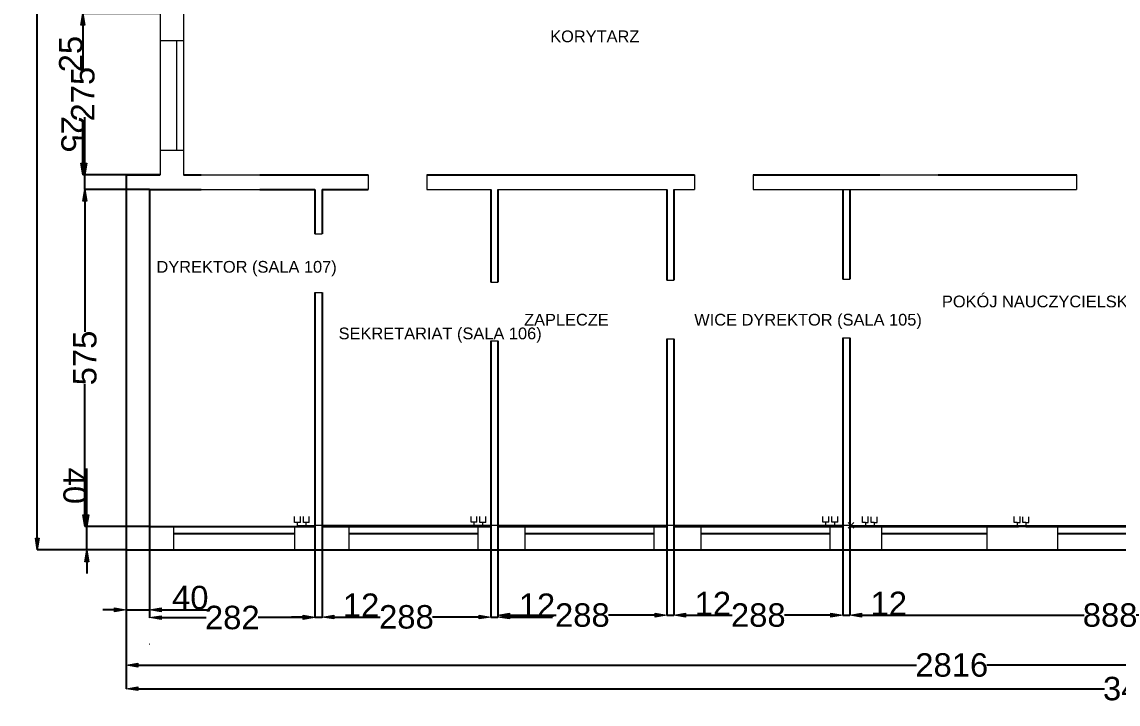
# Model space of a CAD drawing. Header units: inches. Extents: x -201 to 3621, y -2401 to 238.
# Drawn here: x -201 to 1669, y -2401 to -1237 of the extents above; entities that cross this region are included whole.
import ezdxf
from ezdxf.enums import TextEntityAlignment as Align

# ---------------------------------------------------------------- set-up
doc = ezdxf.new("R2010")
doc.units = ezdxf.units.IN
doc.header["$MEASUREMENT"] = 0
doc.layers.get('0').update_dxf_attribs({"lineweight": 0})
doc.layers.get('Defpoints').update_dxf_attribs({"lineweight": 0})
for name, color, linetype, lineweight in [('Gniazda', 6, 'Continuous', 0), ('Gniazda - zarz.', 7, 'Continuous', 0), ('Gniazda ucz.', 3, 'Continuous', 0), ('Kabel', 2, 'Continuous', 0), ('nazwy', 5, 'Continuous', 30), ('Przewiercenia', 42, 'Continuous', 0), ('Przewiert', 1, 'Continuous', 0), ('wymiarowanie', 252, 'Continuous', 15), ('ściany', 7, 'Continuous', 35)]:
    doc.layers.add(name, color=color, linetype=linetype, lineweight=lineweight)
doc.styles.get("Standard").update_dxf_attribs({"font": 'arial.ttf', "height": 8})
doc.dimstyles.get("Standard").update_dxf_attribs({"dimtxt": 40, "dimasz": 20, "dimexe": 0.2, "dimexo": 0.05, "dimgap": 0.09, "dimtad": 0, "dimdec": 0, "dimzin": 0, "dimdsep": 46, "dimtxsty": 'Standard', "dimblk": 'VDDIM_DEFAULT', "dimcen": 0.09, "dimclre": 256, "dimclrt": 256, "dimadec": 0, "dimazin": 0, "dimtfac": 1, "dimtdec": 4, "dimtix": 1, "dimtmove": 0, "dimatfit": 3, "dimfxl": 0, "dimtolj": 1, "dimtzin": 0, "dimarcsym": 0})

# ---------------------------------------------------------------- blocks, each defined once
blk = doc.blocks.new('VDDIM_DEFAULT')
at = {"linetype": 'Continuous'}
blk.add_hatch(color=0, dxfattribs=at).paths.add_polyline_path([(0, 0), (-1, -0.1665), (-1, 0.1665)], flags=0)
at = {"color": 0, "linetype": 'Continuous'}
blk.add_lwpolyline([(0, 0), (-1, -0.1665), (-1, 0.1665), (0, 0)], dxfattribs=at)
blk = doc.blocks.new('*D50')
at = {"layer": 'Defpoints', "color": 0}
for p in [(-89.9, -2098), (17, -2098), (-23, -2138)]:
    blk.add_point(p, dxfattribs=at)
at = {"layer": 'wymiarowanie', "color": 0, "lineweight": -2}
for p, q in [((-89.9, -2078), (-89.9, -1999.1)), ((-89.9, -2138), (-89.9, -2098)), ((-89.9, -2158), (-89.9, -2178))]:
    blk.add_line(p, q, dxfattribs=at)
at = {"layer": 'wymiarowanie', "lineweight": -2}
for p, q in [((17, -2098), (-90.1, -2098)), ((-23.1, -2138), (-90.1, -2138))]:
    blk.add_line(p, q, dxfattribs=at)
at = {"layer": 'wymiarowanie', "color": 0, "lineweight": -2, "xscale": 20, "yscale": 20, "zscale": 20}
for p, rotation in [((-89.9, -2098), 270), ((-89.9, -2138), 90)]:
    blk.add_blockref('VDDIM_DEFAULT', p, dxfattribs=dict(at, rotation=rotation))
at = {"layer": 'wymiarowanie', "insert": (-110.4, -2028.6), "char_height": 40, "attachment_point": 5, "rotation": 270}
blk.add_mtext('\\A1;40', dxfattribs=at)
blk = doc.blocks.new('*D51')
at = {"layer": 'Defpoints', "color": 0}
for p in [(-93.3, -1523), (17, -1523), (17, -2098)]:
    blk.add_point(p, dxfattribs=at)
at = {"layer": 'wymiarowanie', "lineweight": -2}
for p, q in [((16.9, -1523), (-93.5, -1523)), ((16.9, -2098), (-93.5, -2098))]:
    blk.add_line(p, q, dxfattribs=at)
at = {"layer": 'wymiarowanie', "color": 0, "lineweight": -2}
for p, q in [((-93.3, -1543), (-93.3, -1766.1)), ((-93.3, -2078), (-93.3, -1854.9))]:
    blk.add_line(p, q, dxfattribs=at)
at = {"layer": 'wymiarowanie', "color": 0, "lineweight": -2, "xscale": 20, "yscale": 20, "zscale": 20}
for p, rotation in [((-93.3, -1523), 89.9999999999999), ((-93.3, -2098), 269.9999999999999)]:
    blk.add_blockref('VDDIM_DEFAULT', p, dxfattribs=dict(at, rotation=rotation))
at = {"layer": 'wymiarowanie', "insert": (-93.3, -1810.5), "char_height": 40, "attachment_point": 5, "rotation": 90}
blk.add_mtext('\\A1;575', dxfattribs=at)
blk = doc.blocks.new('*D52')
at = {"layer": 'Defpoints', "color": 0}
for p in [(-93.3, -1498), (-23, -1498), (17, -1523)]:
    blk.add_point(p, dxfattribs=at)
at = {"layer": 'wymiarowanie', "color": 0, "lineweight": -2}
for p, q in [((-93.3, -1478), (-93.3, -1399.6)), ((-93.3, -1523), (-93.3, -1498)), ((-93.3, -1543), (-93.3, -1563))]:
    blk.add_line(p, q, dxfattribs=at)
at = {"layer": 'wymiarowanie', "lineweight": -2}
for p, q in [((-23.1, -1498), (-93.5, -1498)), ((16.9, -1523), (-93.5, -1523))]:
    blk.add_line(p, q, dxfattribs=at)
at = {"layer": 'wymiarowanie', "color": 0, "lineweight": -2, "xscale": 20, "yscale": 20, "zscale": 20}
for p, rotation in [((-93.3, -1498), 270), ((-93.3, -1523), 90)]:
    blk.add_blockref('VDDIM_DEFAULT', p, dxfattribs=dict(at, rotation=rotation))
at = {"layer": 'wymiarowanie', "insert": (-113.8, -1428.8), "char_height": 40, "attachment_point": 5, "rotation": 270}
blk.add_mtext('\\A1;25', dxfattribs=at)
blk = doc.blocks.new('*D53')
at = {"layer": 'Defpoints', "color": 0}
for p in [(-96.7, -1223), (35, -1223), (35, -1498)]:
    blk.add_point(p, dxfattribs=at)
at = {"layer": 'wymiarowanie', "lineweight": -2}
for p, q in [((35, -1223), (-96.9, -1223)), ((35, -1498), (-96.9, -1498))]:
    blk.add_line(p, q, dxfattribs=at)
at = {"layer": 'wymiarowanie', "color": 0, "lineweight": -2}
for p, q in [((-96.7, -1243), (-96.7, -1315.8)), ((-96.7, -1478), (-96.7, -1405.2))]:
    blk.add_line(p, q, dxfattribs=at)
at = {"layer": 'wymiarowanie', "color": 0, "lineweight": -2, "xscale": 20, "yscale": 20, "zscale": 20}
for p, rotation in [((-96.7, -1223), 89.9999999999999), ((-96.7, -1498), 269.9999999999999)]:
    blk.add_blockref('VDDIM_DEFAULT', p, dxfattribs=dict(at, rotation=rotation))
at = {"layer": 'wymiarowanie', "insert": (-96.7, -1360.5), "char_height": 40, "attachment_point": 5, "rotation": 90}
blk.add_mtext('\\A1;275', dxfattribs=at)
blk = doc.blocks.new('*D54')
at = {"layer": 'Defpoints', "color": 0}
for p in [(17, -1198), (-96.6, -1223), (-23, -1223)]:
    blk.add_point(p, dxfattribs=at)
at = {"layer": 'wymiarowanie', "color": 0, "lineweight": -2}
for p, q in [((-96.6, -1178), (-96.6, -1158)), ((-96.6, -1198), (-96.6, -1223)), ((-96.6, -1243), (-96.6, -1321.4))]:
    blk.add_line(p, q, dxfattribs=at)
at = {"layer": 'wymiarowanie', "lineweight": -2}
for p, q in [((17, -1198), (-96.8, -1198)), ((-23.1, -1223), (-96.8, -1223))]:
    blk.add_line(p, q, dxfattribs=at)
at = {"layer": 'wymiarowanie', "color": 0, "lineweight": -2, "xscale": 20, "yscale": 20, "zscale": 20}
for p, rotation in [((-96.6, -1198), 269.9999999999998), ((-96.6, -1223), 89.9999999999998)]:
    blk.add_blockref('VDDIM_DEFAULT', p, dxfattribs=dict(at, rotation=rotation))
at = {"layer": 'wymiarowanie', "insert": (-117.2, -1292.2), "char_height": 40, "attachment_point": 5, "rotation": 90}
blk.add_mtext('\\A1;25', dxfattribs=at)
blk = doc.blocks.new('*D59')
at = {"layer": 'Defpoints', "color": 0}
for p in [(-174.5, 18), (-23, 18), (-23.1, -2138)]:
    blk.add_point(p, dxfattribs=at)
at = {"layer": 'wymiarowanie', "lineweight": -2}
for p, q in [((-23.1, 18), (-174.7, 18)), ((-23.1, -2138), (-174.7, -2138))]:
    blk.add_line(p, q, dxfattribs=at)
at = {"layer": 'wymiarowanie', "color": 0, "lineweight": -2}
for p, q in [((-174.5, -2), (-174.5, -999.9)), ((-174.5, -2118), (-174.5, -1120.1))]:
    blk.add_line(p, q, dxfattribs=at)
at = {"layer": 'wymiarowanie', "color": 0, "lineweight": -2, "xscale": 20, "yscale": 20, "zscale": 20}
for p, rotation in [((-174.5, 18), 89.99999999999991), ((-174.5, -2138), 269.9999999999999)]:
    blk.add_blockref('VDDIM_DEFAULT', p, dxfattribs=dict(at, rotation=rotation))
at = {"layer": 'wymiarowanie', "insert": (-174.5, -1060), "char_height": 40, "attachment_point": 5, "rotation": 90}
blk.add_mtext('\\A1;2156', dxfattribs=at)
blk = doc.blocks.new('*D60')
at = {"layer": 'Defpoints', "color": 0}
for p in [(17, -2098), (-23, -2138), (17, -2239.9)]:
    blk.add_point(p, dxfattribs=at)
at = {"layer": 'wymiarowanie', "lineweight": -2}
for p, q in [((17, -2098.1), (17, -2240.1)), ((-23, -2138.1), (-23, -2240.1))]:
    blk.add_line(p, q, dxfattribs=at)
at = {"layer": 'wymiarowanie', "color": 0, "lineweight": -2}
for p, q in [((-43, -2239.9), (-63, -2239.9)), ((-23, -2239.9), (17, -2239.9)), ((37, -2239.9), (115.9, -2239.9))]:
    blk.add_line(p, q, dxfattribs=at)
at = {"layer": 'wymiarowanie', "color": 0, "lineweight": -2, "xscale": 20, "yscale": 20, "zscale": 20}
blk.add_blockref('VDDIM_DEFAULT', (-23, -2239.9), dxfattribs=at)
at = {"layer": 'wymiarowanie', "color": 0, "lineweight": -2, "xscale": 20, "yscale": 20, "zscale": 20, "rotation": 180}
blk.add_blockref('VDDIM_DEFAULT', (17, -2239.9), dxfattribs=at)
at = {"layer": 'wymiarowanie', "insert": (86.4, -2219.4), "char_height": 40, "attachment_point": 5}
blk.add_mtext('\\A1;40', dxfattribs=at)
blk = doc.blocks.new('*D61')
at = {"layer": 'Defpoints', "color": 0}
for p in [(17, -2098), (299, -2098), (299, -2253.4)]:
    blk.add_point(p, dxfattribs=at)
at = {"layer": 'wymiarowanie', "lineweight": -2}
for p, q in [((17, -2098.1), (17, -2253.6)), ((299, -2098.1), (299, -2253.6))]:
    blk.add_line(p, q, dxfattribs=at)
at = {"layer": 'wymiarowanie', "color": 0, "lineweight": -2}
for p, q in [((37, -2253.4), (113.6, -2253.4)), ((279, -2253.4), (202.3, -2253.4))]:
    blk.add_line(p, q, dxfattribs=at)
at = {"layer": 'wymiarowanie', "color": 0, "lineweight": -2, "xscale": 20, "yscale": 20, "zscale": 20, "rotation": 180}
blk.add_blockref('VDDIM_DEFAULT', (17, -2253.4), dxfattribs=at)
at = {"layer": 'wymiarowanie', "color": 0, "lineweight": -2, "xscale": 20, "yscale": 20, "zscale": 20}
blk.add_blockref('VDDIM_DEFAULT', (299, -2253.4), dxfattribs=at)
at = {"layer": 'wymiarowanie', "insert": (158, -2253.4), "char_height": 40, "attachment_point": 5}
blk.add_mtext('\\A1;282', dxfattribs=at)
blk = doc.blocks.new('*D62')
at = {"layer": 'Defpoints', "color": 0}
for p in [(299, -2098), (311, -2098), (311, -2252.3)]:
    blk.add_point(p, dxfattribs=at)
at = {"layer": 'wymiarowanie', "lineweight": -2}
for p, q in [((299, -2098.1), (299, -2252.5)), ((311, -2098.1), (311, -2252.5))]:
    blk.add_line(p, q, dxfattribs=at)
at = {"layer": 'wymiarowanie', "color": 0, "lineweight": -2}
for p, q in [((279, -2252.3), (259, -2252.3)), ((299, -2252.3), (311, -2252.3)), ((331, -2252.3), (404.2, -2252.3))]:
    blk.add_line(p, q, dxfattribs=at)
at = {"layer": 'wymiarowanie', "color": 0, "lineweight": -2, "xscale": 20, "yscale": 20, "zscale": 20}
blk.add_blockref('VDDIM_DEFAULT', (299, -2252.3), dxfattribs=at)
at = {"layer": 'wymiarowanie', "color": 0, "lineweight": -2, "xscale": 20, "yscale": 20, "zscale": 20, "rotation": 180}
blk.add_blockref('VDDIM_DEFAULT', (311, -2252.3), dxfattribs=at)
at = {"layer": 'wymiarowanie', "insert": (377.6, -2232.2), "char_height": 40, "attachment_point": 5}
blk.add_mtext('\\A1;12', dxfattribs=at)
blk = doc.blocks.new('*D63')
at = {"layer": 'Defpoints', "color": 0}
for p in [(311, -2098.1), (599, -2098), (599, -2252.3)]:
    blk.add_point(p, dxfattribs=at)
at = {"layer": 'wymiarowanie', "lineweight": -2}
for p, q in [((311, -2098.1), (311, -2252.5)), ((599, -2098.1), (599, -2252.5))]:
    blk.add_line(p, q, dxfattribs=at)
at = {"layer": 'wymiarowanie', "color": 0, "lineweight": -2}
for p, q in [((331, -2252.3), (410.4, -2252.3)), ((579, -2252.3), (499.6, -2252.3))]:
    blk.add_line(p, q, dxfattribs=at)
at = {"layer": 'wymiarowanie', "color": 0, "lineweight": -2, "xscale": 20, "yscale": 20, "zscale": 20, "rotation": 180}
blk.add_blockref('VDDIM_DEFAULT', (311, -2252.3), dxfattribs=at)
at = {"layer": 'wymiarowanie', "color": 0, "lineweight": -2, "xscale": 20, "yscale": 20, "zscale": 20}
blk.add_blockref('VDDIM_DEFAULT', (599, -2252.3), dxfattribs=at)
at = {"layer": 'wymiarowanie', "insert": (455, -2252.3), "char_height": 40, "attachment_point": 5}
blk.add_mtext('\\A1;288', dxfattribs=at)
blk = doc.blocks.new('*D64')
at = {"layer": 'Defpoints', "color": 0}
for p in [(599, -2098), (611, -2098), (611, -2252.3)]:
    blk.add_point(p, dxfattribs=at)
at = {"layer": 'wymiarowanie', "lineweight": -2}
for p, q in [((599, -2098.1), (599, -2252.5)), ((611, -2098.1), (611, -2252.5))]:
    blk.add_line(p, q, dxfattribs=at)
at = {"layer": 'wymiarowanie', "color": 0, "lineweight": -2}
for p, q in [((579, -2252.3), (559, -2252.3)), ((599, -2252.3), (611, -2252.3)), ((631, -2252.3), (704.2, -2252.3))]:
    blk.add_line(p, q, dxfattribs=at)
at = {"layer": 'wymiarowanie', "color": 0, "lineweight": -2, "xscale": 20, "yscale": 20, "zscale": 20}
blk.add_blockref('VDDIM_DEFAULT', (599, -2252.3), dxfattribs=at)
at = {"layer": 'wymiarowanie', "color": 0, "lineweight": -2, "xscale": 20, "yscale": 20, "zscale": 20, "rotation": 180}
blk.add_blockref('VDDIM_DEFAULT', (611, -2252.3), dxfattribs=at)
at = {"layer": 'wymiarowanie', "insert": (677.6, -2232.2), "char_height": 40, "attachment_point": 5}
blk.add_mtext('\\A1;12', dxfattribs=at)
blk = doc.blocks.new('*D65')
at = {"layer": 'Defpoints', "color": 0}
for p in [(611, -2098), (899, -2098), (899, -2249.2)]:
    blk.add_point(p, dxfattribs=at)
at = {"layer": 'wymiarowanie', "lineweight": -2}
for p, q in [((611, -2098.1), (611, -2249.4)), ((899, -2098.1), (899, -2249.4))]:
    blk.add_line(p, q, dxfattribs=at)
at = {"layer": 'wymiarowanie', "color": 0, "lineweight": -2}
for p, q in [((631, -2249.2), (710.4, -2249.2)), ((879, -2249.2), (799.6, -2249.2))]:
    blk.add_line(p, q, dxfattribs=at)
at = {"layer": 'wymiarowanie', "color": 0, "lineweight": -2, "xscale": 20, "yscale": 20, "zscale": 20, "rotation": 180}
blk.add_blockref('VDDIM_DEFAULT', (611, -2249.2), dxfattribs=at)
at = {"layer": 'wymiarowanie', "color": 0, "lineweight": -2, "xscale": 20, "yscale": 20, "zscale": 20}
blk.add_blockref('VDDIM_DEFAULT', (899, -2249.2), dxfattribs=at)
at = {"layer": 'wymiarowanie', "insert": (755, -2249.2), "char_height": 40, "attachment_point": 5}
blk.add_mtext('\\A1;288', dxfattribs=at)
blk = doc.blocks.new('*D66')
at = {"layer": 'Defpoints', "color": 0}
for p in [(899, -2098), (911, -2098), (911, -2249.4)]:
    blk.add_point(p, dxfattribs=at)
at = {"layer": 'wymiarowanie', "lineweight": -2}
for p, q in [((899, -2098.1), (899, -2249.6)), ((911, -2098.1), (911, -2249.6))]:
    blk.add_line(p, q, dxfattribs=at)
at = {"layer": 'wymiarowanie', "color": 0, "lineweight": -2}
for p, q in [((879, -2249.4), (859, -2249.4)), ((899, -2249.4), (911, -2249.4)), ((931, -2249.4), (1004.2, -2249.4))]:
    blk.add_line(p, q, dxfattribs=at)
at = {"layer": 'wymiarowanie', "color": 0, "lineweight": -2, "xscale": 20, "yscale": 20, "zscale": 20}
blk.add_blockref('VDDIM_DEFAULT', (899, -2249.4), dxfattribs=at)
at = {"layer": 'wymiarowanie', "color": 0, "lineweight": -2, "xscale": 20, "yscale": 20, "zscale": 20, "rotation": 180}
blk.add_blockref('VDDIM_DEFAULT', (911, -2249.4), dxfattribs=at)
at = {"layer": 'wymiarowanie', "insert": (977.6, -2229.3), "char_height": 40, "attachment_point": 5}
blk.add_mtext('\\A1;12', dxfattribs=at)
blk = doc.blocks.new('*D67')
at = {"layer": 'Defpoints', "color": 0}
for p in [(911, -2098), (1199, -2098), (1199, -2249.2)]:
    blk.add_point(p, dxfattribs=at)
at = {"layer": 'wymiarowanie', "lineweight": -2}
for p, q in [((911, -2098.1), (911, -2249.4)), ((1199, -2098.1), (1199, -2249.4))]:
    blk.add_line(p, q, dxfattribs=at)
at = {"layer": 'wymiarowanie', "color": 0, "lineweight": -2}
for p, q in [((931, -2249.2), (1010.4, -2249.2)), ((1179, -2249.2), (1099.6, -2249.2))]:
    blk.add_line(p, q, dxfattribs=at)
at = {"layer": 'wymiarowanie', "color": 0, "lineweight": -2, "xscale": 20, "yscale": 20, "zscale": 20, "rotation": 180}
blk.add_blockref('VDDIM_DEFAULT', (911, -2249.2), dxfattribs=at)
at = {"layer": 'wymiarowanie', "color": 0, "lineweight": -2, "xscale": 20, "yscale": 20, "zscale": 20}
blk.add_blockref('VDDIM_DEFAULT', (1199, -2249.2), dxfattribs=at)
at = {"layer": 'wymiarowanie', "insert": (1055, -2249.2), "char_height": 40, "attachment_point": 5}
blk.add_mtext('\\A1;288', dxfattribs=at)
blk = doc.blocks.new('*D68')
at = {"layer": 'Defpoints', "color": 0}
for p in [(1199, -2098), (1211, -2098), (1211, -2249.2)]:
    blk.add_point(p, dxfattribs=at)
at = {"layer": 'wymiarowanie', "lineweight": -2}
for p, q in [((1199, -2098.1), (1199, -2249.4)), ((1211, -2098.1), (1211, -2249.4))]:
    blk.add_line(p, q, dxfattribs=at)
at = {"layer": 'wymiarowanie', "color": 0, "lineweight": -2}
for p, q in [((1179, -2249.2), (1159, -2249.2)), ((1199, -2249.2), (1211, -2249.2)), ((1231, -2249.2), (1304.2, -2249.2))]:
    blk.add_line(p, q, dxfattribs=at)
at = {"layer": 'wymiarowanie', "color": 0, "lineweight": -2, "xscale": 20, "yscale": 20, "zscale": 20}
blk.add_blockref('VDDIM_DEFAULT', (1199, -2249.2), dxfattribs=at)
at = {"layer": 'wymiarowanie', "color": 0, "lineweight": -2, "xscale": 20, "yscale": 20, "zscale": 20, "rotation": 180}
blk.add_blockref('VDDIM_DEFAULT', (1211, -2249.2), dxfattribs=at)
at = {"layer": 'wymiarowanie', "insert": (1277.6, -2229.1), "char_height": 40, "attachment_point": 5}
blk.add_mtext('\\A1;12', dxfattribs=at)
blk = doc.blocks.new('*D69')
at = {"layer": 'Defpoints', "color": 0}
for p in [(1211, -2098.1), (2099, -2098), (1211, -2249.2)]:
    blk.add_point(p, dxfattribs=at)
at = {"layer": 'wymiarowanie', "lineweight": -2}
for p, q in [((1211, -2098.1), (1211, -2249.4)), ((2099, -2098.1), (2099, -2249.4))]:
    blk.add_line(p, q, dxfattribs=at)
at = {"layer": 'wymiarowanie', "color": 0, "lineweight": -2}
for p, q in [((1231, -2249.2), (1610.7, -2249.2)), ((2079, -2249.2), (1699.3, -2249.2))]:
    blk.add_line(p, q, dxfattribs=at)
at = {"layer": 'wymiarowanie', "color": 0, "lineweight": -2, "xscale": 20, "yscale": 20, "zscale": 20, "rotation": 180}
blk.add_blockref('VDDIM_DEFAULT', (1211, -2249.2), dxfattribs=at)
at = {"layer": 'wymiarowanie', "color": 0, "lineweight": -2, "xscale": 20, "yscale": 20, "zscale": 20}
blk.add_blockref('VDDIM_DEFAULT', (2099, -2249.2), dxfattribs=at)
at = {"layer": 'wymiarowanie', "insert": (1655, -2249.2), "char_height": 40, "attachment_point": 5}
blk.add_mtext('\\A1;888', dxfattribs=at)
blk = doc.blocks.new('*D77')
at = {"layer": 'Defpoints', "color": 0}
for p in [(-23.1, -2138), (2793, -2138), (2793, -2334.4)]:
    blk.add_point(p, dxfattribs=at)
at = {"layer": 'wymiarowanie', "lineweight": -2}
for p, q in [((-23.1, -2138.1), (-23.1, -2334.6)), ((2793, -2138), (2793, -2334.6))]:
    blk.add_line(p, q, dxfattribs=at)
at = {"layer": 'wymiarowanie', "color": 0, "lineweight": -2}
for p, q in [((-3.1, -2334.4), (1324.9, -2334.4)), ((2773, -2334.4), (1445, -2334.4))]:
    blk.add_line(p, q, dxfattribs=at)
at = {"layer": 'wymiarowanie', "color": 0, "lineweight": -2, "xscale": 20, "yscale": 20, "zscale": 20, "rotation": 180}
blk.add_blockref('VDDIM_DEFAULT', (-23.1, -2334.4), dxfattribs=at)
at = {"layer": 'wymiarowanie', "color": 0, "lineweight": -2, "xscale": 20, "yscale": 20, "zscale": 20}
blk.add_blockref('VDDIM_DEFAULT', (2793, -2334.4), dxfattribs=at)
at = {"layer": 'wymiarowanie', "insert": (1384.9, -2334.4), "char_height": 40, "attachment_point": 5}
blk.add_mtext('\\A1;2816', dxfattribs=at)
blk = doc.blocks.new('*D85')
at = {"layer": 'Defpoints', "color": 0}
for p in [(-23, -2138.1), (3433, -2138), (-23, -2374.6)]:
    blk.add_point(p, dxfattribs=at)
at = {"layer": 'wymiarowanie', "lineweight": -2}
for p, q in [((-23, -2138.1), (-23, -2374.8)), ((3433, -2138.1), (3433, -2374.8))]:
    blk.add_line(p, q, dxfattribs=at)
at = {"layer": 'wymiarowanie', "color": 0, "lineweight": -2}
for p, q in [((-3, -2374.6), (1645.3, -2374.6)), ((3413, -2374.6), (1764.7, -2374.6))]:
    blk.add_line(p, q, dxfattribs=at)
at = {"layer": 'wymiarowanie', "color": 0, "lineweight": -2, "xscale": 20, "yscale": 20, "zscale": 20, "rotation": 180}
blk.add_blockref('VDDIM_DEFAULT', (-23, -2374.6), dxfattribs=at)
at = {"layer": 'wymiarowanie', "color": 0, "lineweight": -2, "xscale": 20, "yscale": 20, "zscale": 20}
blk.add_blockref('VDDIM_DEFAULT', (3433, -2374.6), dxfattribs=at)
at = {"layer": 'wymiarowanie', "insert": (1705, -2374.6), "char_height": 40, "attachment_point": 5}
blk.add_mtext('\\A1;3456', dxfattribs=at)
blk = doc.blocks.new('VDRAWCLIP1617798703')
at = {"layer": 'Gniazda', "linetype": 'Continuous', "lineweight": 0}
for p, q in [((0, 5), (0, 15)), ((5, 5), (0, 5)), ((5, 5), (5, 0)), ((5, 5), (10, 5)), ((10, 5), (10, 15))]:
    blk.add_line(p, q, dxfattribs=at)
blk = doc.blocks.new('VDRAWCLIP1617798856')
at = {"layer": 'Gniazda', "linetype": 'Continuous'}
blk.add_blockref('VDRAWCLIP1617798703', (0, 0), dxfattribs=at)
blk = doc.blocks.new('VDRAWCLIP1617798883')
at = {"layer": 'Gniazda', "linetype": 'Continuous'}
for name, p in [('VDRAWCLIP1617798703', (0, 0.1)), ('VDRAWCLIP1617798856', (14.9, 0))]:
    blk.add_blockref(name, p, dxfattribs=at)
blk = doc.blocks.new('VDRAWCLIP1617955138')
at = {"layer": 'Gniazda', "linetype": 'Continuous'}
blk.add_blockref('VDRAWCLIP1617798883', (0, 0), dxfattribs=at)
blk = doc.blocks.new('VDRAWCLIP1617955368')
at = {"layer": 'Gniazda ucz.', "linetype": 'Continuous'}
blk.add_blockref('VDRAWCLIP1617955138', (0, 0), dxfattribs=at)
blk = doc.blocks.new('VDRAWCLIP1617955438')
at = {"layer": 'Gniazda ucz.', "linetype": 'Continuous'}
blk.add_blockref('VDRAWCLIP1617955368', (0, 0), dxfattribs=at)
blk = doc.blocks.new('VDRAWCLIP1617955583')
at = {"layer": 'Gniazda ucz.', "linetype": 'Continuous', "rotation": 179.999999999987}
blk.add_blockref('VDRAWCLIP1617955438', (24.9, 15.1), dxfattribs=at)
blk = doc.blocks.new('VDRAWCLIP1617955635')
at = {"layer": 'Gniazda', "linetype": 'Continuous', "rotation": 180}
blk.add_blockref('VDRAWCLIP1617955583', (24.9, 15.1), dxfattribs=at)
blk = doc.blocks.new('VDRAWCLIP1617955643')
at = {"layer": 'Gniazda', "linetype": 'Continuous', "rotation": 180}
blk.add_blockref('VDRAWCLIP1617955583', (24.9, 15.1), dxfattribs=at)
blk = doc.blocks.new('VDRAWCLIP1617955806')
at = {"layer": 'Gniazda - zarz.', "linetype": 'Continuous', "lineweight": 0}
for p, q in [((0, 5), (0, 15)), ((10, 5), (0, 5)), ((5, 0), (5, 5)), ((10, 5), (10, 15))]:
    blk.add_line(p, q, dxfattribs=at)
blk = doc.blocks.new('VDRAWCLIP1617955803')
at = {"layer": 'Gniazda - zarz.', "linetype": 'Continuous', "lineweight": 0}
for p, q in [((0, 5), (0, 15)), ((10, 5), (0, 5)), ((5, 0), (5, 5)), ((10, 5), (10, 15))]:
    blk.add_line(p, q, dxfattribs=at)
blk = doc.blocks.new('VDRAWCLIP1617955822')
at = {"layer": 'Gniazda - zarz.', "linetype": 'Continuous'}
for name, p in [('VDRAWCLIP1617955803', (0, 0.1)), ('VDRAWCLIP1617955806', (15.1, 0))]:
    blk.add_blockref(name, p, dxfattribs=at)
blk = doc.blocks.new('VDRAWCLIP1617955835')
at = {"layer": 'Gniazda - zarz.', "linetype": 'Continuous'}
for name, p in [('VDRAWCLIP1617955803', (0, 0.1)), ('VDRAWCLIP1617955806', (15.1, 0))]:
    blk.add_blockref(name, p, dxfattribs=at)
blk = doc.blocks.new('VDRAWCLIP1617955841')
at = {"layer": 'Gniazda - zarz.', "linetype": 'Continuous'}
for name, p in [('VDRAWCLIP1617955803', (0, 0.1)), ('VDRAWCLIP1617955806', (15.1, 0))]:
    blk.add_blockref(name, p, dxfattribs=at)

msp = doc.modelspace()

# ---------------------------------------------------------------- linework, layer by layer
at = {"layer": 'Kabel', "linetype": 'Continuous', "lineweight": 0}
for p, q in [((269.1, -2096), (299, -2096)), ((599, -2096), (311, -2096)), ((611, -2096), (599, -2096)), ((899, -2096), (611, -2096)), ((1199, -2096), (911, -2096)), ((1213, -2096), (1211, -2096)), ((1213, -2096), (2097, -2096))]:
    msp.add_line(p, q, dxfattribs=at)
at = {"layer": 'Przewiercenia', "linetype": 'Continuous', "lineweight": 0}
for p, q in [((311, -2096), (299, -2096)), ((911, -2096), (899, -2096)), ((1211, -2096), (1199, -2096))]:
    msp.add_line(p, q, dxfattribs=at)
at = {"layer": 'Przewiert', "linetype": 'Continuous', "lineweight": 0}
for q in [(1208, -2091), (1208, -2091), (1218, -2091), (1208, -2101), (1218, -2101)]:
    msp.add_line((1213, -2096), q, dxfattribs=at)
at = {"layer": 'ściany', "linetype": 'Continuous', "lineweight": 0}
for p, q in [((35, -1223), (35, -1498)), ((75, -1223), (75, -1498)), ((35, -1269), (75, -1269)), ((63, -1269), (63, -1456)), ((35, -1456), (75, -1456)), ((105, -1498), (205, -1498)), ((390, -1498), (390, -1523)), ((490, -1498), (490, -1523)), ((946, -1498), (946, -1523)), ((1046, -1498), (1046, -1523)), ((1262, -1498), (1362, -1498)), ((1597.7, -1498), (1597.7, -1523)), ((105, -1523), (205, -1523)), ((490, -1523), (599, -1523)), ((611, -1523), (899, -1523)), ((911, -1523), (946, -1523)), ((1046, -1523), (1597.7, -1523)), ((299, -1599), (311, -1599)), ((599, -1681), (611, -1681)), ((899, -1678), (911, -1678)), ((1199, -1676), (1211, -1676)), ((299, -1699), (311, -1699)), ((599, -1781), (611, -1781)), ((899, -1778), (911, -1778)), ((1199, -1776), (1211, -1776)), ((58, -2098), (58, -2138)), ((264, -2098), (264, -2138)), ((357, -2098), (357, -2138)), ((577, -2098), (577, -2138)), ((657, -2098), (657, -2138)), ((877, -2098), (877, -2138)), ((957, -2098), (957, -2138)), ((1177, -2098), (1177, -2138)), ((1265, -2098), (1265, -2138)), ((1445, -2098), (1445, -2138)), ((1499, -2098), (1511, -2098)), ((1565, -2098), (1565, -2138))]:
    msp.add_line(p, q, dxfattribs=at)
at = {"layer": 'ściany', "linetype": 'Continuous', "lineweight": 25}
for p, q in [((-23, -1498), (35, -1498)), ((75, -1498), (105, -1498)), ((205, -1498), (390, -1498)), ((490, -1498), (946, -1498)), ((1046, -1498), (1262, -1498)), ((1362, -1498), (1598.5, -1498)), ((17, -1523), (105, -1523)), ((205, -1523), (299, -1523)), ((311, -1523), (390, -1523)), ((17, -2098), (299, -2098)), ((58, -2110), (264, -2110)), ((311, -2098), (599, -2098)), ((357, -2110), (577, -2110)), ((611, -2098), (899, -2098)), ((657, -2110), (877, -2110)), ((911, -2098), (1199, -2098)), ((957, -2110), (1177, -2110)), ((1211, -2098), (1499, -2098)), ((1265, -2110), (1445, -2110)), ((1511, -2098), (2099, -2098)), ((1565, -2110), (1785, -2110)), ((-23, -2138), (2793, -2138)), ((-23, -2138), (2793, -2138))]:
    msp.add_line(p, q, dxfattribs=at)
at = {"layer": 'ściany', "lineweight": 25}
for p, q in [((-23, -1498), (-23, -2138)), ((17, -1523), (17, -2098)), ((299, -1523), (299, -1599)), ((311, -1523), (311, -1599)), ((599, -1523), (599, -1681)), ((611, -1523), (611, -1681)), ((899, -1523), (899, -1678)), ((911, -1523), (911, -1678)), ((1199, -1523), (1199, -1676)), ((1211, -1523), (1211, -1676)), ((299, -1699), (299, -2098)), ((311, -1699), (311, -2098)), ((599, -1781), (599, -2098)), ((611, -1781), (611, -2098)), ((899, -1778), (899, -2098)), ((911, -1778), (911, -2098)), ((1199, -1776), (1199, -2098)), ((1211, -1776), (1211, -2098))]:
    msp.add_line(p, q, dxfattribs=at)
at = {"layer": 'ściany', "linetype": 'Continuous', "lineweight": 0}
msp.add_point((5, -1498), dxfattribs=at)
msp.add_point((5, -1498), dxfattribs=at)
msp.add_point((5, -1498), dxfattribs=at)

# ---------------------------------------------------------------- block references
at = {"layer": 'Gniazda', "linetype": 'Continuous'}
for name, p in [('VDRAWCLIP1617955635', (1232.6, -2096.2)), ('VDRAWCLIP1617955643', (1491.5, -2096.2))]:
    msp.add_blockref(name, p, dxfattribs=at)
at = {"layer": 'Gniazda - zarz.', "linetype": 'Continuous'}
for name, p in [('VDRAWCLIP1617955822', (264.1, -2096.1)), ('VDRAWCLIP1617955835', (565.3, -2095.9)), ('VDRAWCLIP1617955841', (1165.3, -2095.8))]:
    msp.add_blockref(name, p, dxfattribs=at)
at = {"layer": 'wymiarowanie', "linetype": 'Continuous', "xscale": 0.2, "yscale": 0.2, "rotation": 180}
for p in [(311, -2253.4), (17, -2298.5)]:
    msp.add_blockref('VDDIM_DEFAULT', p, dxfattribs=at)

# ---------------------------------------------------------------- texts
at = {"layer": 'nazwy', "linetype": 'Continuous', "lineweight": 0}
for s, p in [('KORYTARZ', (700.1, -1277.9)), ('WICE DYREKTOR (SALA 105)', (945.8, -1761.2)), ('SEKRETARIAT (SALA 106)', (339.4, -1784.6))]:
    msp.add_text(s, height=20, rotation=360, dxfattribs=at).set_placement(p, align=Align.BOTTOM_LEFT)
for s, p in [('DYREKTOR (SALA 107)', (28.7, -1671)), ('POKÓJ NAUCZYCIELSKI (SALA 104)', (1368.2, -1730.1)), ('ZAPLECZE', (655.6, -1761.2))]:
    msp.add_text(s, height=20, dxfattribs=at).set_placement(p, align=Align.BOTTOM_LEFT)

# ---------------------------------------------------------------- dimensions: what is measured, and where the dimension line sits
at = {"layer": 'wymiarowanie', "linetype": 'Continuous', "lineweight": 0}
for base, p1, p2, picture, middle in [((-174.5, 18), (-23.1, -2138), (-23, 18), '*D59', (-174.5, -1060)), ((-96.6, -1223), (17, -1198), (-23, -1223), '*D54', (-117.2, -1292.2)), ((-96.7, -1223), (35, -1498), (35, -1223), '*D53', (-96.7, -1360.5)), ((-93.3, -1498), (17, -1523), (-23, -1498), '*D52', (-113.8, -1428.8)), ((-93.3, -1523), (17, -2098), (17, -1523), '*D51', (-93.3, -1810.5)), ((-89.9, -2098), (-23, -2138), (17, -2098), '*D50', (-110.4, -2028.6))]:
    dim = msp.add_linear_dim(base=base, p1=p1, p2=p2, angle=90, dimstyle='Standard', dxfattribs=at)
    dim.commit()
    dim.dimension.update_dxf_attribs({"geometry": picture, "text_midpoint": middle})
for base, p1, p2, picture, middle in [((17, -2239.9), (-23, -2138), (17, -2098), '*D60', (86.4, -2219.4)), ((299, -2253.4), (17, -2098), (299, -2098), '*D61', (158, -2253.4)), ((311, -2252.3), (299, -2098), (311, -2098), '*D62', (377.6, -2232.2)), ((599, -2252.3), (311, -2098.1), (599, -2098), '*D63', (455, -2252.3)), ((611, -2252.3), (599, -2098), (611, -2098), '*D64', (677.6, -2232.2)), ((899, -2249.2), (611, -2098), (899, -2098), '*D65', (755, -2249.2)), ((911, -2249.4), (899, -2098), (911, -2098), '*D66', (977.6, -2229.3)), ((1199, -2249.2), (911, -2098), (1199, -2098), '*D67', (1055, -2249.2)), ((1211, -2249.2), (1199, -2098), (1211, -2098), '*D68', (1277.6, -2229.1)), ((1211, -2249.2), (2099, -2098), (1211, -2098.1), '*D69', (1655, -2249.2)), ((2793, -2334.4), (-23.1, -2138), (2793, -2138), '*D77', (1384.9, -2334.4)), ((-23, -2374.6), (3433, -2138), (-23, -2138.1), '*D85', (1705, -2374.6))]:
    dim = msp.add_linear_dim(base=base, p1=p1, p2=p2, dimstyle='Standard', dxfattribs=at)
    dim.commit()
    dim.dimension.update_dxf_attribs({"geometry": picture, "text_midpoint": middle})

doc.saveas('drawing.dxf')
